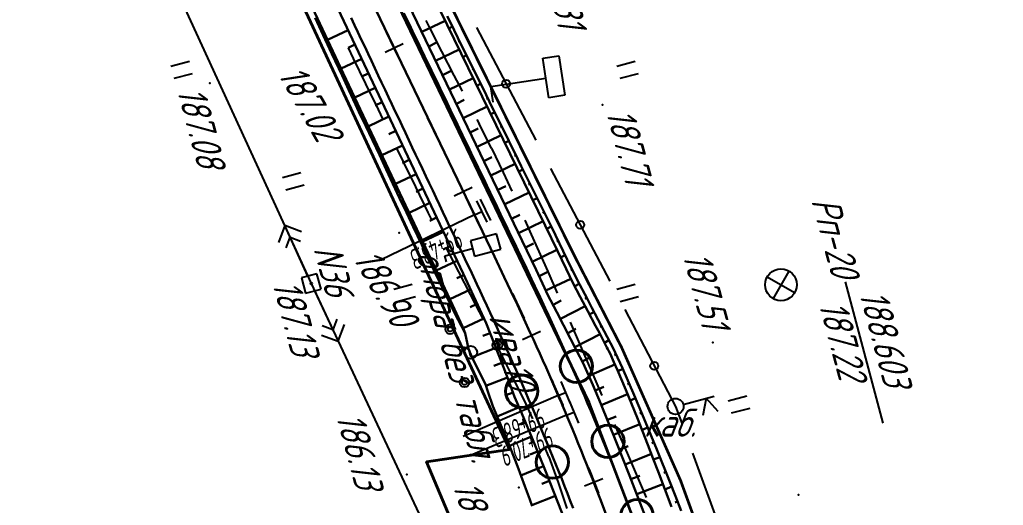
# Model space of a CAD drawing. Header units: millimetres. Extents: x -698 to 8131, y -704 to 4503.
# Drawn here: x 6602.9 to 6726.5, y 1879.7 to 1940.6 of the extents above; entities that cross this region are included whole.
import ezdxf

# ---------------------------------------------------------------- set-up
doc = ezdxf.new("R2010")
doc.units = ezdxf.units.MM
doc.linetypes.add('CONTI', pattern=[0])
doc.linetypes.add('STROT', pattern=[1.7, 0.5, -1.2])
for name, color, linetype, lineweight in [('10', 1, 'Continuous', 35), ('КОПИЯ_ОСЬ_13_ОТКОСЫ', 7, 'Continuous', 30), ('КОПИЯ_ОСЬ_ГРАНИЦЫ_ПОЛОС', 7, 'Continuous', 30), ('Огражд-перила', 1, 'ограждение2', 40), ('ОСЬ_ВЕРХ_ПОКРЫТИЯ_ГРАНИЦЫ_ПОЛОС', 7, 'Continuous', 30), ('ОСЬ_ВЕРХ_ПОКРЫТИЯ_ОСЬ', 1, 'Continuous', 30)]:
    doc.layers.add(name, color=color, linetype=linetype, lineweight=lineweight)
for name, color, linetype in [('_Ростелеком', 6, 'Continuous'), ('NAD_MDEFAULT', 7, 'CONTI'), ('PI_OTDEFAULT', 172, 'CONTI'), ('PI_TTDEFAULT', 5, 'CONTI'), ('PLN_O', 7, 'CONTI'), ('SIT_LDEFAULT', 7, 'CONTI'), ('USLZNDEFAULT', 7, 'CONTI'), ('ZAPSKDEFAULT', 7, 'CONTI'), ('ОСЬ_ВЕРХ_ПОКРЫТИЯ_ОТКОСЫ', 7, 'Continuous'), ('ОСЬ_ВЕРХ_ПОКРЫТИЯ_ПИКЕТЫ', 1, 'Continuous'), ('ОСЬ_ВЕРХ_ПОКРЫТИЯ_РАЗБИВКА_КРИВ', 1, 'Continuous'), ('разметка', 7, 'Continuous')]:
    doc.layers.add(name, color=color, linetype=linetype)
doc.styles.add('eskd', font='isocpeui.ttf', dxfattribs={"width": 1.2})
doc.styles.get("Standard").update_dxf_attribs({"font": 'isocpeui.ttf'})
doc.styles.add('STYLE1', font='isocpeui.ttf', dxfattribs={"width": 0.9})
doc.linetypes.add('кабель_связи_проект.', pattern='A,10,-1,["/",STYLE1,S=3,R=0,X=0,Y=-1.5],-4.1', length=15.1)
doc.linetypes.add('ограждение2', pattern='A,0.25,-0.1,[132,ltypeshp.shx,S=0.1,R=0,X=-0.1,Y=0],-0.1,1', length=1.45)

# ---------------------------------------------------------------- blocks, each defined once
blk = doc.blocks.new('BL_2011')
at = {"color": 0}
for p, q in [((0, 0), (0, 2.4)), ((1.6, 0), (1.6, 2.4))]:
    blk.add_line(p, q, dxfattribs=at)
blk = doc.blocks.new('BL_4017')
at = {"color": 0}
for p, q in [((0, 1), (0, 5)), ((2, 5), (0, 4)), ((0, 4), (2, 3))]:
    blk.add_line(p, q, dxfattribs=at)
blk.add_circle((0, 0), 1, dxfattribs=at)
blk = doc.blocks.new('BL_2009')
at = {"color": 0}
for centre, radius in [((0, 3.46), 0.6), ((0, 3.46), 0.3), ((0, 0), 0.8), ((-3.46, -1.74), 0.6), ((3.46, -1.74), 0.6), ((-3.46, -1.74), 0.3), ((3.46, -1.74), 0.3)]:
    blk.add_circle(centre, radius, dxfattribs=at)
blk = doc.blocks.new('BL_7')
at = {"color": 0}
for p, q in [((-1.4, 1.4), (1.4, -1.4)), ((-1.4, -1.4), (1.4, 1.4))]:
    blk.add_line(p, q, dxfattribs=at)
blk.add_circle((0, 0), 2, dxfattribs=at)
blk = doc.blocks.new('BL_27')
at = {"color": 0}
for p, q in [((1, 1), (-1, 1)), ((-1, 1), (-1, -1)), ((1, -1), (1, 1)), ((-1, -1), (1, -1))]:
    blk.add_line(p, q, dxfattribs=at)
blk.add_circle((0, 0), 0.1, dxfattribs=at)
blk = doc.blocks.new('BL_12')
at = {"color": 0}
for p, q in [((1, 7), (-1, 7)), ((-1, 7), (-1, 3.6)), ((1, 3.6), (1, 7)), ((-1, 3.6), (0, 3.6)), ((0, 0), (0, 3.6)), ((0, 3.6), (1, 3.6)), ((0.8, 0), (0, 0))]:
    blk.add_line(p, q, dxfattribs=at)
blk = doc.blocks.new('7')
at = {"layer": 'Огражд-перила', "linetype": 'Continuous'}
blk.add_circle((0, 0), 2.03, dxfattribs=at)
blk = doc.blocks.new('BL_13')
at = {"color": 0}
for p, q in [((-2.5, 7), (-2.5, 9)), ((-2.5, 9), (2.5, 9)), ((2.5, 9), (2.5, 7)), ((0, 7), (-2.5, 7)), ((0, 0), (0, 7)), ((2.5, 7), (0, 7)), ((2, 0), (0, 0))]:
    blk.add_line(p, q, dxfattribs=at)

msp = doc.modelspace()

# ---------------------------------------------------------------- linework, layer by layer
at = {"layer": '10'}
for points in [[(6902.93, 1251.98), (6903.56, 1335.79), (6880.78, 1412.03), (6880.47, 1414.96), (6866.92, 1458.4), (6797.08, 1610.08), (6794.69, 1614.43), (6724.14, 1742.58), (6704.84, 1766.49), (6689.15, 1801.79), (6654.02, 1885.16), (6664.44, 1886.72), (6627.66, 1965.75), (6627.66, 1965.75), (6596.74, 2034.52), (6566.96, 2095.73), (6559.64, 2110.78), (6527.46, 2173.29), (6523.08, 2181.79), (6513.16, 2179.07), (6475.06, 2252.04), (6456.56, 2297.14)], [(6916.74, 1265.6), (6916.66, 1295.75), (6916.62, 1310.53), (6915.72, 1324.72), (6913.57, 1358.39), (6912.67, 1375.05), (6883.37, 1470.17), (6883.37, 1470.17), (6842.84, 1558.82), (6836.19, 1556.31), (6807.74, 1615.35), (6800.55, 1628.46), (6735.12, 1747.79), (6696.87, 1833.95), (6674.44, 1892.62), (6666.69, 1908.75), (6637.91, 1968.66)], [(6627.66, 1965.75), (6664.44, 1886.72), (6654.02, 1885.16), (6689.15, 1801.79), (6704.84, 1766.49), (6724.14, 1742.58), (6794.69, 1614.43), (6797.08, 1610.08), (6866.92, 1458.4), (6880.47, 1414.96), (6880.78, 1412.03), (6903.56, 1335.79), (6902.93, 1251.98)]]:
    msp.add_lwpolyline(points, dxfattribs=at)
at = {"layer": '_Ростелеком', "linetype": 'кабель_связи_проект.', "ltscale": 0.25}
msp.add_lwpolyline([(6786.16, 1661.13, 0.35, 0.35, 0), (6766.49, 1696.78, 0.35, 0.35, 0), (6745.08, 1735.33, 0.35, 0.35, 0), (6733.47, 1756.97, 0.35, 0.35, 0), (6720.17, 1787.29, 0.35, 0.35, 0), (6703.19, 1833.19, 0.35, 0.35, 0), (6700.52, 1842.74, 0.35, 0.35, 0), (6685.94, 1882.81, 0.35, 0.35, 0), (6678.52, 1899.54, 0.35, 0.35, 0), (6672.52, 1911.19, 0.35, 0.35, 0), (6655.74, 1945.11, 0.35, 0.35, 0)], format="xyseb", dxfattribs=at)
at = {"layer": 'NAD_MDEFAULT', "color": 0}
msp.add_line((6706.6, 1907.73), (6711.36, 1889.99), dxfattribs=at)
at = {"layer": 'PI_TTDEFAULT', "color": 5}
for p in [(6626.82, 1932.68, 187.09), (6676.14, 1929.94, 187.71), (6650.59, 1913.89, 186.9), (6639.56, 1907.53, 187.13), (6689.99, 1900.15, 187.51), (6651.56, 1883.56, 186.13), (6665.62, 1881.92, 186.57), (6700.74, 1881.01, 187.47)]:
    msp.add_point(p, dxfattribs=at)
at = {"layer": 'PLN_O'}
for p, q in [((6660.31, 1939.68), (6667.75, 1925.52)), ((6669.62, 1921.98), (6677.06, 1907.82)), ((6678.92, 1904.27), (6685.31, 1892.11)), ((6685.31, 1892.11), (6686.08, 1889.99)), ((6687.45, 1886.23), (6692.9, 1871.19))]:
    msp.add_line(p, q, dxfattribs=at)
for centre in [(6664.03, 1932.6), (6673.34, 1914.9), (6682.64, 1897.19)]:
    msp.add_circle(centre, 0.5, dxfattribs=at)
at = {"layer": 'SIT_LDEFAULT', "color": 7}
for p, q in [((6618.1, 1954.21), (6639.56, 1907.53)), ((6654.4, 1939.71), (6653.99, 1940.56)), ((6655.94, 1936.67), (6654.4, 1939.71)), ((6644.19, 1937.13), (6644.84, 1935.79)), ((6657.52, 1933.64), (6655.94, 1936.67)), ((6644.84, 1935.79), (6646.39, 1932.59)), ((6658.56, 1931.66), (6657.52, 1933.64)), ((6646.39, 1932.59), (6647.94, 1929.36)), ((6647.94, 1929.36), (6648.53, 1928.13)), ((6660.67, 1927.59), (6660.4, 1928.11)), ((6662.2, 1924.54), (6660.66, 1927.59)), ((6650.27, 1924.52), (6651.06, 1922.88)), ((6663.7, 1921.47), (6662.22, 1924.54)), ((6651.06, 1922.88), (6652.63, 1919.65)), ((6664.78, 1919.11), (6663.69, 1921.47)), ((6652.63, 1919.65), (6654.21, 1916.43)), ((6654.21, 1916.43), (6654.66, 1915.54)), ((6636.22, 1914.8), (6635.43, 1912.68)), ((6639.14, 1908.44), (6636.22, 1914.8)), ((6638.34, 1914.01), (6636.22, 1914.8)), ((6667.22, 1913.7), (6666.42, 1915.47)), ((6669.3, 1909.04), (6667.23, 1913.7)), ((6636.4, 1912.02), (6636.89, 1913.34)), ((6636.89, 1913.34), (6638.21, 1912.85)), ((6656.48, 1911.99), (6658.04, 1908.99)), ((6658.03, 1908.99), (6660.23, 1904.78)), ((6670.49, 1906.34), (6669.3, 1909.04)), ((6639.56, 1907.53), (6662.02, 1859.57)), ((6639.98, 1906.62), (6642.95, 1900.29)), ((6660.23, 1904.78), (6661.09, 1903.11)), ((6642.76, 1903.06), (6642.27, 1901.73)), ((6673.42, 1899.66), (6672.1, 1902.68)), ((6642.27, 1901.73), (6640.94, 1902.22)), ((6642.95, 1900.29), (6643.72, 1902.41)), ((6640.83, 1901.06), (6642.95, 1900.29)), ((6662.93, 1899.56), (6664.59, 1896.28)), ((6675.23, 1895.51), (6673.42, 1899.66)), ((6664.59, 1896.28), (6666.51, 1892.38)), ((6676.1, 1893.5), (6675.23, 1895.51)), ((6666.51, 1892.38), (6667.33, 1890.57)), ((6677.99, 1889.18), (6677.7, 1889.84)), ((6679.26, 1886.24), (6677.99, 1889.18)), ((6668.9, 1886.91), (6669.36, 1885.77)), ((6669.38, 1885.77), (6670.57, 1882.56)), ((6680.53, 1883.31), (6679.26, 1886.24)), ((6681.66, 1880.67), (6680.53, 1883.31)), ((6670.56, 1882.56), (6671.66, 1879.31))]:
    msp.add_line(p, q, dxfattribs=at)
at = {"layer": 'КОПИЯ_ОСЬ_13_ОТКОСЫ'}
for points in [[(6616.4, 2016.08), (6666.06, 1912.88), (6667.79, 1909.26), (6668.86, 1906.98), (6669.24, 1906.16), (6670.42, 1903.93), (6672.97, 1898.98), (6673.65, 1897.63), (6673.88, 1897.17), (6674.9, 1894.81), (6675.91, 1892.44), (6676.89, 1890.06), (6677.86, 1887.67), (6679.53, 1883.45), (6681.49, 1878.34), (6682.17, 1876.53), (6683.19, 1873.82), (6686.63, 1864.59), (6695.44, 1840.91), (6698.46, 1831.37), (6711.03, 1797.61), (6712.39, 1793.98)], [(6628.28, 1972.95), (6658.63, 1908.77), (6661.53, 1902.55), (6663.7, 1897.02), (6664.23, 1895.63), (6664.75, 1894.24), (6665.1, 1893.32), (6665.87, 1891.51), (6667.6, 1887.42), (6668.95, 1884.09), (6670.58, 1879.97), (6672.52, 1874.94), (6673.19, 1873.15), (6674.2, 1870.46), (6677.96, 1860.36), (6686.45, 1837.57), (6690.4, 1828.37), (6702.98, 1794.6)], [(6625.8, 1971.76), (6643.24, 1934.65), (6656.04, 1907.53), (6657.3, 1904.84), (6658.55, 1902.14), (6658.89, 1901.32), (6659.32, 1899.35), (6659.69, 1898.43), (6660.01, 1897.71), (6660.77, 1896.23), (6660.99, 1895.79), (6661.42, 1894.91), (6661.74, 1893.98), (6662.36, 1892.12), (6663.49, 1889.46), (6663.82, 1888.69), (6664.15, 1887.91), (6665.44, 1884.6), (6666.39, 1882.1), (6667.01, 1880.43), (6667.32, 1879.59)], [(6625.8, 1971.76), (6643.24, 1934.65), (6656.04, 1907.53), (6657.3, 1904.84), (6658.89, 1901.32)], [(6640.04, 1940.88), (6641.32, 1938.16), (6642.16, 1936.35), (6643.44, 1933.63), (6643.86, 1932.73), (6644.29, 1931.82), (6645.13, 1930.01), (6645.55, 1929.1), (6646.42, 1927.3), (6646.84, 1926.39), (6648.11, 1923.68), (6648.95, 1921.86), (6649.81, 1920.05), (6650.65, 1918.24), (6651.52, 1916.44), (6652.37, 1914.63), (6653.45, 1912.37), (6654.09, 1911.02), (6654.96, 1909.22), (6655.83, 1907.43), (6657.55, 1903.86), (6658.01, 1902.98), (6658.89, 1901.32)], [(6655.75, 1941.78), (6668.93, 1914.81), (6670.47, 1911.64), (6671.56, 1909.37), (6672.39, 1907.63), (6673.35, 1905.85), (6674.31, 1904.05), (6675.26, 1902.24), (6675.74, 1901.34), (6676.68, 1899.52), (6676.79, 1899.31), (6676.94, 1899.03), (6677.08, 1898.75), (6677.56, 1897.67), (6678.02, 1896.64), (6679.07, 1894.18), (6680.48, 1890.73), (6681.84, 1887.27), (6682.51, 1885.54), (6683.13, 1883.93), (6684.81, 1879.49)], [(6655.75, 1941.78), (6668.93, 1914.81), (6670.47, 1911.64), (6671.56, 1909.37), (6672.39, 1907.63), (6673.35, 1905.85), (6674.31, 1904.05), (6675.26, 1902.24), (6675.74, 1901.34), (6676.68, 1899.52), (6676.79, 1899.31), (6676.94, 1899.03), (6677.08, 1898.75), (6677.56, 1897.67), (6678.02, 1896.64), (6679.07, 1894.18), (6680.48, 1890.73), (6681.84, 1887.27), (6682.51, 1885.54), (6683.13, 1883.93), (6684.81, 1879.49)], [(6656.62, 1941.09), (6657.07, 1940.19), (6658.4, 1937.5), (6658.85, 1936.61), (6659.73, 1934.82), (6660.18, 1933.92), (6661.51, 1931.23), (6661.95, 1930.34), (6662.84, 1928.54), (6663.29, 1927.65), (6665.5, 1923.16), (6665.94, 1922.27), (6669.71, 1914.63), (6671.71, 1910.56), (6672.99, 1907.92), (6674.19, 1905.67), (6674.81, 1904.5), (6677.51, 1899.33), (6677.74, 1898.87), (6678.63, 1896.9), (6680.11, 1893.54), (6681.54, 1890.15), (6682.96, 1886.71), (6684.6, 1882.65), (6685.32, 1880.83), (6686.03, 1879.02)], [(6653.44, 1939.1), (6656.37, 1940.51)], [(6657.28, 1939.77), (6656.84, 1939.55)], [(6640.93, 1938.98), (6641.15, 1939.09)], [(6644.18, 1939.33), (6641.61, 1938.12)], [(6641.78, 1937.17), (6641.85, 1937.21)], [(6645.03, 1937.52), (6644.18, 1937.12)], [(6654.31, 1937.3), (6655.28, 1937.77)], [(6658.17, 1937.98), (6658.02, 1937.91)], [(6655.18, 1935.5), (6658.12, 1936.92)], [(6659.06, 1936.19), (6658.59, 1935.96)], [(6642.63, 1935.36), (6642.85, 1935.47)], [(6645.89, 1935.72), (6643.31, 1934.5)], [(6643.47, 1933.55), (6643.55, 1933.58)], [(6646.74, 1933.91), (6645.88, 1933.5)], [(6656.04, 1933.7), (6657.03, 1934.17)], [(6659.94, 1934.39), (6659.79, 1934.32)], [(6647.6, 1932.1), (6645.02, 1930.88)], [(6656.91, 1931.89), (6659.88, 1933.32)], [(6660.83, 1932.6), (6660.35, 1932.36)], [(6644.33, 1931.74), (6644.56, 1931.85)], [(6645.17, 1929.92), (6645.24, 1929.96)], [(6648.45, 1930.29), (6647.59, 1929.88)], [(6657.78, 1930.09), (6658.77, 1930.57)], [(6658.64, 1928.29), (6661.64, 1929.73)], [(6661.72, 1930.81), (6661.56, 1930.73)], [(6649.31, 1928.48), (6646.72, 1927.26)], [(6662.6, 1929.02), (6662.11, 1928.77)], [(6646.03, 1928.12), (6646.27, 1928.23)], [(6663.49, 1927.23), (6663.33, 1927.14)], [(6646.88, 1926.31), (6646.96, 1926.35)], [(6650.16, 1926.68), (6649.3, 1926.27)], [(6659.51, 1926.49), (6660.51, 1926.97)], [(6660.38, 1924.68), (6663.4, 1926.14)], [(6651.02, 1924.87), (6648.43, 1923.64)], [(6664.38, 1925.43), (6663.86, 1925.18)], [(6647.73, 1924.5), (6647.97, 1924.61)], [(6665.26, 1923.64), (6665.09, 1923.55)], [(6648.57, 1922.68), (6648.65, 1922.72)], [(6651.87, 1923.06), (6651.01, 1922.65)], [(6661.25, 1922.88), (6662.25, 1923.37)], [(6662.11, 1921.08), (6665.15, 1922.54)], [(6649.42, 1920.87), (6649.68, 1921)], [(6652.73, 1921.25), (6650.14, 1920.03)], [(6666.15, 1921.84), (6665.62, 1921.58)], [(6662.98, 1919.28), (6663.99, 1919.77)], [(6667.03, 1920.05), (6666.86, 1919.96)], [(6650.27, 1919.06), (6650.36, 1919.11)], [(6653.58, 1919.44), (6652.72, 1919.04)], [(6663.85, 1917.48), (6666.91, 1918.95)], [(6651.12, 1917.26), (6651.39, 1917.38)], [(6654.44, 1917.64), (6651.85, 1916.41)], [(6667.92, 1918.26), (6667.38, 1917.99)], [(6664.71, 1915.67), (6665.74, 1916.16)], [(6668.81, 1916.47), (6668.63, 1916.38)], [(6651.98, 1915.45), (6652.07, 1915.49)], [(6655.29, 1915.83), (6654.43, 1915.42)], [(6665.58, 1913.87), (6668.67, 1915.36)], [(6652.84, 1913.64), (6653.1, 1913.77)], [(6656.15, 1914.02), (6653.56, 1912.79)], [(6669.69, 1914.67), (6669.13, 1914.4)], [(6666.45, 1912.07), (6667.48, 1912.56)], [(6670.58, 1912.88), (6670.39, 1912.79)], [(6653.7, 1911.84), (6653.79, 1911.88)], [(6657, 1912.21), (6656.14, 1911.8)], [(6667.31, 1910.26), (6670.42, 1911.75)], [(6654.57, 1910.04), (6654.8, 1910.15)], [(6657.86, 1910.4), (6655.26, 1909.18)], [(6671.46, 1911.08), (6670.88, 1910.8)], [(6668.16, 1908.45), (6669.2, 1908.95)], [(6672.33, 1909.28), (6672.14, 1909.19)], [(6655.44, 1908.23), (6655.52, 1908.27)], [(6658.71, 1908.59), (6657.85, 1908.19)], [(6669.02, 1906.65), (6672.16, 1908.12)], [(6673.22, 1907.49), (6672.64, 1907.18)], [(6656.31, 1906.43), (6656.51, 1906.53)], [(6659.56, 1906.78), (6656.96, 1905.57)], [(6660.4, 1904.97), (6659.53, 1904.56)], [(6669.92, 1904.86), (6670.95, 1905.4)], [(6674.16, 1905.73), (6673.97, 1905.63)], [(6657.18, 1904.63), (6657.24, 1904.66)], [(6670.85, 1903.09), (6673.97, 1904.7)], [(6675.1, 1903.96), (6674.52, 1903.66)], [(6658.08, 1902.85), (6658.17, 1902.9)], [(6661.25, 1903.16), (6658.63, 1901.94)], [(6662.01, 1901.31), (6661.12, 1900.96)], [(6671.77, 1901.31), (6672.8, 1901.85)], [(6676.02, 1902.19), (6675.83, 1902.09)], [(6672.68, 1899.54), (6675.83, 1901.16)], [(6676.94, 1900.41), (6676.37, 1900.11)], [(6662.74, 1899.45), (6659.76, 1898.27)], [(6663.48, 1897.59), (6662.48, 1897.2)], [(6673.59, 1897.75), (6674.64, 1898.28)], [(6677.85, 1898.63), (6677.65, 1898.54)], [(6674.42, 1895.93), (6677.7, 1897.36)], [(6678.67, 1896.81), (6678.06, 1896.53)], [(6664.19, 1895.72), (6661.5, 1894.69)], [(6664.9, 1893.85), (6664, 1893.51)], [(6675.21, 1894.1), (6676.3, 1894.56)], [(6679.48, 1894.98), (6679.28, 1894.89)], [(6675.98, 1892.25), (6679.29, 1893.64)], [(6680.28, 1893.14), (6679.61, 1892.86)], [(6665.66, 1892), (6662.91, 1890.83)], [(6666.44, 1890.16), (6665.52, 1889.77)], [(6676.75, 1890.41), (6677.86, 1890.86)], [(6681.06, 1891.3), (6680.84, 1891.21)], [(6677.51, 1888.55), (6680.81, 1889.89)], [(6681.83, 1889.46), (6681.1, 1889.15)], [(6667.22, 1888.32), (6664.45, 1887.15)], [(6667.99, 1886.47), (6667.06, 1886.09)], [(6678.25, 1886.7), (6679.35, 1887.13)], [(6682.59, 1887.61), (6682.35, 1887.51)], [(6678.98, 1884.84), (6682.28, 1886.14)], [(6683.35, 1885.75), (6682.55, 1885.44)], [(6668.74, 1884.62), (6665.88, 1883.45)], [(6669.48, 1882.76), (6668.52, 1882.38)], [(6679.71, 1882.97), (6680.82, 1883.4)], [(6684.09, 1883.9), (6683.83, 1883.79)], [(6680.43, 1881.11), (6683.72, 1882.37)], [(6684.84, 1882.04), (6683.98, 1881.7)], [(6670.22, 1880.9), (6667.27, 1879.73)], [(6685.57, 1880.18), (6685.28, 1880.07)]]:
    msp.add_lwpolyline(points, dxfattribs=at)
at = {"layer": 'КОПИЯ_ОСЬ_ГРАНИЦЫ_ПОЛОС'}
msp.add_lwpolyline([(6679.48, 1879.4), (6679.12, 1880.34), (6678.76, 1881.28), (6678.4, 1882.22), (6678.04, 1883.15), (6677.67, 1884.09), (6677.3, 1885.03), (6676.93, 1885.96), (6676.56, 1886.9), (6676.18, 1887.83), (6675.8, 1888.77), (6675.42, 1889.7), (6675.03, 1890.63), (6674.65, 1891.56), (6674.26, 1892.49), (6673.86, 1893.42), (6673.47, 1894.35), (6673.07, 1895.28), (6672.66, 1896.2), (6672.26, 1897.13), (6671.85, 1898.05), (6671.44, 1898.97), (6671.03, 1899.89), (6670.61, 1900.81), (6670.19, 1901.72), (6669.77, 1902.64), (6669.35, 1903.55), (6668.93, 1904.46), (6668.51, 1905.37), (6668.08, 1906.28), (6667.65, 1907.19), (6667.23, 1908.1), (6666.8, 1909.01), (6666.37, 1909.91), (6665.94, 1910.82), (6665.5, 1911.72), (6665.07, 1912.63), (6664.64, 1913.53), (6664.2, 1914.43), (6663.77, 1915.33), (6663.34, 1916.24), (6662.9, 1917.14), (6662.47, 1918.04), (6662.04, 1918.94), (6661.6, 1919.84), (6661.17, 1920.74), (6660.74, 1921.64), (6660.3, 1922.54), (6659.87, 1923.44), (6659.44, 1924.34), (6659, 1925.24), (6658.57, 1926.14), (6658.14, 1927.04), (6657.7, 1927.94), (6657.27, 1928.84), (6656.84, 1929.75), (6656.4, 1930.65), (6655.97, 1931.55), (6655.54, 1932.45), (6655.1, 1933.35), (6654.67, 1934.25), (6654.24, 1935.15), (6653.8, 1936.05), (6653.37, 1936.95), (6652.94, 1937.85), (6652.5, 1938.75), (6652.07, 1939.65), (6651.64, 1940.55), (6651.2, 1941.45)], dxfattribs=at)
at = {"layer": 'ОСЬ_ВЕРХ_ПОКРЫТИЯ_ГРАНИЦЫ_ПОЛОС'}
for points in [[(6616.4, 2016.08), (6666.06, 1912.88), (6667.79, 1909.26), (6668.86, 1906.98), (6669.24, 1906.16), (6670.42, 1903.93), (6672.97, 1898.98), (6673.65, 1897.63), (6673.88, 1897.17), (6674.9, 1894.81), (6675.91, 1892.44), (6676.89, 1890.06), (6677.86, 1887.67), (6679.53, 1883.45), (6681.49, 1878.34), (6682.17, 1876.53), (6683.19, 1873.82), (6686.63, 1864.59), (6695.44, 1840.91), (6698.46, 1831.37), (6711.03, 1797.61), (6712.39, 1793.98)], [(6628.28, 1972.95), (6658.63, 1908.77), (6661.53, 1902.55), (6663.7, 1897.02), (6664.23, 1895.63), (6664.75, 1894.24), (6665.1, 1893.32), (6665.87, 1891.51), (6667.6, 1887.42), (6668.95, 1884.09), (6670.58, 1879.97), (6672.52, 1874.94), (6673.19, 1873.15), (6674.2, 1870.46), (6677.96, 1860.36), (6686.45, 1837.57), (6690.4, 1828.37), (6702.98, 1794.6)], [(6672.45, 1879.32), (6672.09, 1880.24), (6671.73, 1881.16), (6671.37, 1882.08), (6671.01, 1883), (6670.64, 1883.92), (6670.27, 1884.83), (6669.9, 1885.75), (6669.53, 1886.66), (6669.16, 1887.57), (6668.78, 1888.48), (6668.4, 1889.39), (6668.02, 1890.29), (6667.64, 1891.2), (6667.25, 1892.1), (6666.86, 1893.01), (6666.47, 1893.92), (6666.08, 1894.83), (6665.69, 1895.73), (6665.29, 1896.64), (6664.89, 1897.54), (6664.48, 1898.45), (6664.08, 1899.35), (6663.67, 1900.26), (6663.26, 1901.16), (6662.85, 1902.06), (6662.44, 1902.96), (6662.02, 1903.87), (6661.6, 1904.77), (6661.19, 1905.67), (6660.77, 1906.57), (6660.34, 1907.47), (6659.92, 1908.37), (6659.5, 1909.28), (6659.07, 1910.18), (6658.65, 1911.08), (6658.22, 1911.98), (6657.8, 1912.88), (6657.37, 1913.79), (6656.94, 1914.69), (6656.52, 1915.59), (6656.09, 1916.49), (6655.66, 1917.4), (6655.24, 1918.3), (6654.81, 1919.2), (6654.38, 1920.11), (6653.95, 1921.01), (6653.53, 1921.91), (6653.1, 1922.82), (6652.67, 1923.72), (6652.25, 1924.62), (6651.82, 1925.52), (6651.39, 1926.43), (6650.96, 1927.33), (6650.54, 1928.23), (6650.11, 1929.14), (6649.68, 1930.04), (6649.26, 1930.94), (6648.83, 1931.85), (6648.4, 1932.75), (6647.97, 1933.65), (6647.55, 1934.55), (6647.12, 1935.46), (6646.69, 1936.36), (6646.27, 1937.26), (6645.84, 1938.17), (6645.41, 1939.07), (6644.98, 1939.97), (6644.56, 1940.88)]]:
    msp.add_lwpolyline(points, dxfattribs=at)
at = {"layer": 'ОСЬ_ВЕРХ_ПОКРЫТИЯ_ОСЬ'}
msp.add_lwpolyline([(6607.87, 2024.59), (6660.06, 1916.14), (6660.06, 1916.14), (6662.55, 1910.94), (6663.8, 1908.33), (6664.62, 1906.59), (6665.44, 1904.85), (6666.25, 1903.11), (6667.06, 1901.36), (6667.46, 1900.49), (6667.86, 1899.62), (6668.25, 1898.74), (6668.65, 1897.86), (6669.04, 1896.98), (6669.43, 1896.11), (6669.82, 1895.23), (6670.2, 1894.34), (6670.58, 1893.46), (6670.58, 1893.46, -0.002214), (6671.62, 1891.02), (6671.62, 1891.02), (6671.99, 1890.13), (6672.36, 1889.24), (6672.73, 1888.35), (6673.09, 1887.46), (6673.45, 1886.57), (6673.81, 1885.68), (6674.17, 1884.79), (6674.52, 1883.89), (6674.87, 1883), (6675.23, 1882.1), (6675.92, 1880.31), (6676.61, 1878.51)], format="xyb", dxfattribs=at)
at = {"layer": 'ОСЬ_ВЕРХ_ПОКРЫТИЯ_ОТКОСЫ'}
msp.add_lwpolyline([(6627.22, 1975.15), (6628.28, 1972.95), (6658.63, 1908.77), (6661.53, 1902.55), (6663.7, 1897.02), (6664.23, 1895.63), (6664.75, 1894.24), (6665.1, 1893.32), (6665.87, 1891.51), (6667.6, 1887.42), (6668.95, 1884.09), (6670.58, 1879.97), (6672.52, 1874.94), (6673.19, 1873.15), (6674.2, 1870.46), (6675.82, 1866.12)], dxfattribs=at)
at = {"layer": 'ОСЬ_ВЕРХ_ПОКРЫТИЯ_ПИКЕТЫ'}
for p, q in [((6648.84, 1936.57), (6651.09, 1937.65)), ((6657.51, 1918.54), (6659.76, 1919.63)), ((6666.08, 1900.5), (6668.35, 1901.54)), ((6673.86, 1882.16), (6676.19, 1883.07))]:
    msp.add_line(p, q, dxfattribs=at)
at = {"layer": 'ОСЬ_ВЕРХ_ПОКРЫТИЯ_РАЗБИВКА_КРИВ'}
for p, q in [((6660.31, 1917.92), (6661.61, 1915.22)), ((6660.76, 1918.14), (6662.06, 1915.43)), ((6660.06, 1916.14), (6648.34, 1910.5)), ((6660.06, 1916.14), (6660.96, 1916.57)), ((6670.91, 1895.24), (6672.09, 1892.48)), ((6670.58, 1893.46), (6671.5, 1893.86)), ((6670.58, 1893.46), (6658.64, 1888.32)), ((6671.96, 1892.79), (6673.13, 1890.02)), ((6671.62, 1891.02), (6672.55, 1891.4)), ((6671.62, 1891.02), (6659.64, 1885.98))]:
    msp.add_line(p, q, dxfattribs=at)
at = {"layer": 'разметка', "linetype": 'STROT', "lineweight": 30, "ltscale": 7}
msp.add_lwpolyline([(6424, 2664.58), (6427.83, 2578.04, 0.00256), (6430.11, 2531.85, 0.014826), (6434.62, 2478.29, 0.010268), (6438.13, 2452.28, 0.009124), (6446.96, 2401.8, 0.030208), (6464.07, 2325.5, 0.031045), (6482.56, 2278.54, 0.007877), (6500.41, 2241.59), (6597.29, 2046.24, -0.002974), (6607.74, 2024.86), (6661.14, 1913.88, -0.030398), (6679.8, 1870.06), (6707.86, 1794.65, 0.046344), (6739.83, 1725.56), (6778.23, 1656.98, -0.011361), (6820.82, 1576.7), (6851.8, 1514.95, -0.022225), (6868.88, 1478.19, -0.0221), (6881.77, 1439.92, -0.002395), (6890.45, 1411.13, -0.036323), (6905.95, 1344.28, -0.038365), (6909.42, 1253.17)], format="xyb", dxfattribs=at)

# ---------------------------------------------------------------- block references
at = {"layer": '_Ростелеком', "rotation": 278.6569722782696}
msp.add_blockref('BL_13', (6662.11, 1932.27), dxfattribs=at)
at = {"layer": 'USLZNDEFAULT', "color": 7, "rotation": 285}
for name, p in [('BL_12', (6656.33, 1911.01)), ('BL_27', (6639.56, 1907.53)), ('BL_7', (6698.55, 1907.38)), ('BL_2009', (6659.59, 1898.9)), ('BL_4017', (6685.31, 1892.11))]:
    msp.add_blockref(name, p, dxfattribs=at)
at = {"layer": 'ZAPSKDEFAULT', "color": 7, "rotation": 285}
for p in [(6621.93, 1934.83), (6677.93, 1934.83), (6635.93, 1920.83), (6649.93, 1906.83), (6677.93, 1906.83), (6691.93, 1892.83)]:
    msp.add_blockref('BL_2011', p, dxfattribs=at)
at = {"layer": 'Огражд-перила', "linetype": 'Continuous', "rotation": 277.515868781092}
for p in [(6672.86, 1897.14), (6665.98, 1894.01), (6676.81, 1887.72), (6669.84, 1885.12), (6680.48, 1878.41)]:
    msp.add_blockref('7', p, dxfattribs=at)

# ---------------------------------------------------------------- texts
at = {"layer": 'NAD_MDEFAULT', "color": 7, "style": 'eskd', "oblique": 10, "width": 0.8}
for s, p in [(' Рп-20', (6701.85, 1919.7)), ('N36', (6639.79, 1911.92)), ('опора без табл.', (6652.69, 1911.22)), (' 188.603', (6707.87, 1908.07)), (' 187.22', (6702.8, 1906.72)), ('ива10', (6661.85, 1903.41))]:
    msp.add_text(s, height=3.5, rotation=285, dxfattribs=at).set_placement(p)
msp.add_text('каб.', height=3.5, dxfattribs=at).set_placement((6681.3, 1888.32))
at = {"layer": 'PI_OTDEFAULT', "color": 172, "style": 'eskd', "oblique": 10, "width": 0.8}
for s, rotation, p in [('187.81', 285, (6668.06, 1948.88)), ('187.02', 300, (6635.26, 1933.84)), ('187.08', 285, (6622.65, 1931.85)), ('187.71', 285, (6676.54, 1929.12)), ('186.90', 300, (6644.68, 1910.75)), ('187.51', 285, (6686.15, 1911.14)), ('187.13', 285, (6634.62, 1907.61)), ('186.13', 285, (6642.63, 1890.96)), ('186.78', 288, (6657.26, 1882.25))]:
    msp.add_text(s, height=3.5, rotation=rotation, dxfattribs=at).set_placement(p)
at = {"layer": 'ОСЬ_ВЕРХ_ПОКРЫТИЯ_РАЗБИВКА_КРИВ', "width": 0.6}
for s, rotation, p in [('99+43.3', 205.6974, (6658.02, 1914.6)), ('99+68.3', 203.3101, (6668.48, 1892.01)), ('99+70.9', 202.8026, (6669.51, 1889.59))]:
    msp.add_text(s, height=2.5, rotation=rotation, dxfattribs=at).set_placement(p)

doc.saveas('drawing.dxf')
